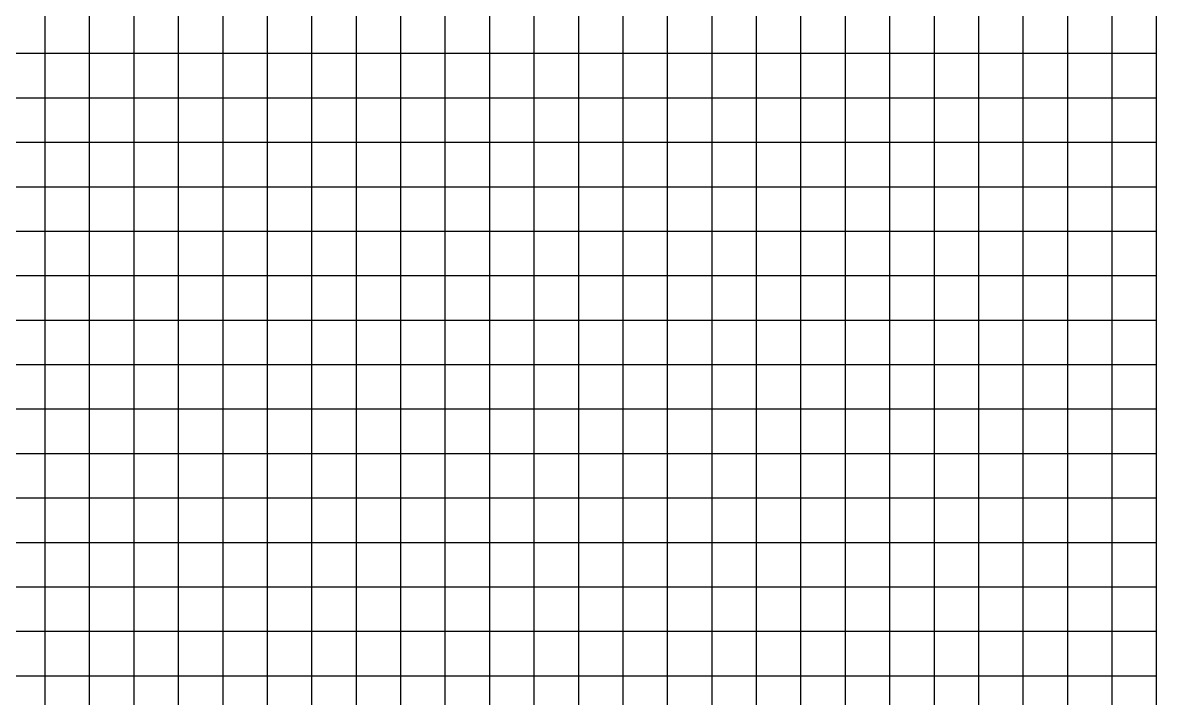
# Model space of a CAD drawing. Header units: millimetres. Extents: x 935 to 1185, y 918 to 1218.
# Drawn here: x 1057.6 to 1185.1, y 1065.4 to 1141.4 of the extents above; entities that cross this region are included whole.
import ezdxf

# ---------------------------------------------------------------- set-up
doc = ezdxf.new("R2010")
doc.units = ezdxf.units.MM
doc.layers.add('grid_5mm_NE', color=10, linetype='Continuous')

msp = doc.modelspace()

# ---------------------------------------------------------------- linework, layer by layer
at = {"layer": 'grid_5mm_NE', "color": 7}
for points in [[(1060.11, 1142.91), (1060.11, 1140.41), (1060.11, 1137.91), (1060.11, 1135.41), (1060.11, 1132.91), (1060.11, 1130.41), (1060.11, 1127.91), (1060.11, 1125.41), (1060.11, 1122.91), (1060.11, 1120.41), (1060.11, 1117.91), (1060.11, 1115.41), (1060.11, 1112.91), (1060.11, 1110.41), (1060.11, 1107.91), (1060.11, 1105.41), (1060.11, 1102.91), (1060.11, 1100.41), (1060.11, 1097.91), (1060.11, 1095.41), (1060.11, 1092.91), (1060.11, 1090.41), (1060.11, 1087.91), (1060.11, 1085.41), (1060.11, 1082.91), (1060.11, 1080.41), (1060.11, 1077.91), (1060.11, 1075.41), (1060.11, 1072.91), (1060.11, 1070.41), (1060.11, 1067.91), (1060.11, 1065.41), (1060.11, 1062.91)], [(1065.11, 1142.91), (1065.11, 1140.41), (1065.11, 1137.91), (1065.11, 1135.41), (1065.11, 1132.91), (1065.11, 1130.41), (1065.11, 1127.91), (1065.11, 1125.41), (1065.11, 1122.91), (1065.11, 1120.41), (1065.11, 1117.91), (1065.11, 1115.41), (1065.11, 1112.91), (1065.11, 1110.41), (1065.11, 1107.91), (1065.11, 1105.41), (1065.11, 1102.91), (1065.11, 1100.41), (1065.11, 1097.91), (1065.11, 1095.41), (1065.11, 1092.91), (1065.11, 1090.41), (1065.11, 1087.91), (1065.11, 1085.41), (1065.11, 1082.91), (1065.11, 1080.41), (1065.11, 1077.91), (1065.11, 1075.41), (1065.11, 1072.91), (1065.11, 1070.41), (1065.11, 1067.91), (1065.11, 1065.41), (1065.11, 1062.91)], [(1070.11, 1142.91), (1070.11, 1140.41), (1070.11, 1137.91), (1070.11, 1135.41), (1070.11, 1132.91), (1070.11, 1130.41), (1070.11, 1127.91), (1070.11, 1125.41), (1070.11, 1122.91), (1070.11, 1120.41), (1070.11, 1117.91), (1070.11, 1115.41), (1070.11, 1112.91), (1070.11, 1110.41), (1070.11, 1107.91), (1070.11, 1105.41), (1070.11, 1102.91), (1070.11, 1100.41), (1070.11, 1097.91), (1070.11, 1095.41), (1070.11, 1092.91), (1070.11, 1090.41), (1070.11, 1087.91), (1070.11, 1085.41), (1070.11, 1082.91), (1070.11, 1080.41), (1070.11, 1077.91), (1070.11, 1075.41), (1070.11, 1072.91), (1070.11, 1070.41), (1070.11, 1067.91), (1070.11, 1065.41), (1070.11, 1062.91)], [(1075.11, 1142.91), (1075.11, 1140.41), (1075.11, 1137.91), (1075.11, 1135.41), (1075.11, 1132.91), (1075.11, 1130.41), (1075.11, 1127.91), (1075.11, 1125.41), (1075.11, 1122.91), (1075.11, 1120.41), (1075.11, 1117.91), (1075.11, 1115.41), (1075.11, 1112.91), (1075.11, 1110.41), (1075.11, 1107.91), (1075.11, 1105.41), (1075.11, 1102.91), (1075.11, 1100.41), (1075.11, 1097.91), (1075.11, 1095.41), (1075.11, 1092.91), (1075.11, 1090.41), (1075.11, 1087.91), (1075.11, 1085.41), (1075.11, 1082.91), (1075.11, 1080.41), (1075.11, 1077.91), (1075.11, 1075.41), (1075.11, 1072.91), (1075.11, 1070.41), (1075.11, 1067.91), (1075.11, 1065.41), (1075.11, 1062.91)], [(1080.11, 1142.91), (1080.11, 1140.41), (1080.11, 1137.91), (1080.11, 1135.41), (1080.11, 1132.91), (1080.11, 1130.41), (1080.11, 1127.91), (1080.11, 1125.41), (1080.11, 1122.91), (1080.11, 1120.41), (1080.11, 1117.91), (1080.11, 1115.41), (1080.11, 1112.91), (1080.11, 1110.41), (1080.11, 1107.91), (1080.11, 1105.41), (1080.11, 1102.91), (1080.11, 1100.41), (1080.11, 1097.91), (1080.11, 1095.41), (1080.11, 1092.91), (1080.11, 1090.41), (1080.11, 1087.91), (1080.11, 1085.41), (1080.11, 1082.91), (1080.11, 1080.41), (1080.11, 1077.91), (1080.11, 1075.41), (1080.11, 1072.91), (1080.11, 1070.41), (1080.11, 1067.91), (1080.11, 1065.41), (1080.11, 1062.91)], [(1085.11, 1142.91), (1085.11, 1140.41), (1085.11, 1137.91), (1085.11, 1135.41), (1085.11, 1132.91), (1085.11, 1130.41), (1085.11, 1127.91), (1085.11, 1125.41), (1085.11, 1122.91), (1085.11, 1120.41), (1085.11, 1117.91), (1085.11, 1115.41), (1085.11, 1112.91), (1085.11, 1110.41), (1085.11, 1107.91), (1085.11, 1105.41), (1085.11, 1102.91), (1085.11, 1100.41), (1085.11, 1097.91), (1085.11, 1095.41), (1085.11, 1092.91), (1085.11, 1090.41), (1085.11, 1087.91), (1085.11, 1085.41), (1085.11, 1082.91), (1085.11, 1080.41), (1085.11, 1077.91), (1085.11, 1075.41), (1085.11, 1072.91), (1085.11, 1070.41), (1085.11, 1067.91), (1085.11, 1065.41), (1085.11, 1062.91)], [(1090.11, 1142.91), (1090.11, 1140.41), (1090.11, 1137.91), (1090.11, 1135.41), (1090.11, 1132.91), (1090.11, 1130.41), (1090.11, 1127.91), (1090.11, 1125.41), (1090.11, 1122.91), (1090.11, 1120.41), (1090.11, 1117.91), (1090.11, 1115.41), (1090.11, 1112.91), (1090.11, 1110.41), (1090.11, 1107.91), (1090.11, 1105.41), (1090.11, 1102.91), (1090.11, 1100.41), (1090.11, 1097.91), (1090.11, 1095.41), (1090.11, 1092.91), (1090.11, 1090.41), (1090.11, 1087.91), (1090.11, 1085.41), (1090.11, 1082.91), (1090.11, 1080.41), (1090.11, 1077.91), (1090.11, 1075.41), (1090.11, 1072.91), (1090.11, 1070.41), (1090.11, 1067.91), (1090.11, 1065.41), (1090.11, 1062.91)], [(1095.11, 1142.91), (1095.11, 1140.41), (1095.11, 1137.91), (1095.11, 1135.41), (1095.11, 1132.91), (1095.11, 1130.41), (1095.11, 1127.91), (1095.11, 1125.41), (1095.11, 1122.91), (1095.11, 1120.41), (1095.11, 1117.91), (1095.11, 1115.41), (1095.11, 1112.91), (1095.11, 1110.41), (1095.11, 1107.91), (1095.11, 1105.41), (1095.11, 1102.91), (1095.11, 1100.41), (1095.11, 1097.91), (1095.11, 1095.41), (1095.11, 1092.91), (1095.11, 1090.41), (1095.11, 1087.91), (1095.11, 1085.41), (1095.11, 1082.91), (1095.11, 1080.41), (1095.11, 1077.91), (1095.11, 1075.41), (1095.11, 1072.91), (1095.11, 1070.41), (1095.11, 1067.91), (1095.11, 1065.41), (1095.11, 1062.91)], [(1100.11, 1142.91), (1100.11, 1140.41), (1100.11, 1137.91), (1100.11, 1135.41), (1100.11, 1132.91), (1100.11, 1130.41), (1100.11, 1127.91), (1100.11, 1125.41), (1100.11, 1122.91), (1100.11, 1120.41), (1100.11, 1117.91), (1100.11, 1115.41), (1100.11, 1112.91), (1100.11, 1110.41), (1100.11, 1107.91), (1100.11, 1105.41), (1100.11, 1102.91), (1100.11, 1100.41), (1100.11, 1097.91), (1100.11, 1095.41), (1100.11, 1092.91), (1100.11, 1090.41), (1100.11, 1087.91), (1100.11, 1085.41), (1100.11, 1082.91), (1100.11, 1080.41), (1100.11, 1077.91), (1100.11, 1075.41), (1100.11, 1072.91), (1100.11, 1070.41), (1100.11, 1067.91), (1100.11, 1065.41), (1100.11, 1062.91)], [(1105.11, 1142.91), (1105.11, 1140.41), (1105.11, 1137.91), (1105.11, 1135.41), (1105.11, 1132.91), (1105.11, 1130.41), (1105.11, 1127.91), (1105.11, 1125.41), (1105.11, 1122.91), (1105.11, 1120.41), (1105.11, 1117.91), (1105.11, 1115.41), (1105.11, 1112.91), (1105.11, 1110.41), (1105.11, 1107.91), (1105.11, 1105.41), (1105.11, 1102.91), (1105.11, 1100.41), (1105.11, 1097.91), (1105.11, 1095.41), (1105.11, 1092.91), (1105.11, 1090.41), (1105.11, 1087.91), (1105.11, 1085.41), (1105.11, 1082.91), (1105.11, 1080.41), (1105.11, 1077.91), (1105.11, 1075.41), (1105.11, 1072.91), (1105.11, 1070.41), (1105.11, 1067.91), (1105.11, 1065.41), (1105.11, 1062.91)], [(1110.11, 1142.91), (1110.11, 1140.41), (1110.11, 1137.91), (1110.11, 1135.41), (1110.11, 1132.91), (1110.11, 1130.41), (1110.11, 1127.91), (1110.11, 1125.41), (1110.11, 1122.91), (1110.11, 1120.41), (1110.11, 1117.91), (1110.11, 1115.41), (1110.11, 1112.91), (1110.11, 1110.41), (1110.11, 1107.91), (1110.11, 1105.41), (1110.11, 1102.91), (1110.11, 1100.41), (1110.11, 1097.91), (1110.11, 1095.41), (1110.11, 1092.91), (1110.11, 1090.41), (1110.11, 1087.91), (1110.11, 1085.41), (1110.11, 1082.91), (1110.11, 1080.41), (1110.11, 1077.91), (1110.11, 1075.41), (1110.11, 1072.91), (1110.11, 1070.41), (1110.11, 1067.91), (1110.11, 1065.41), (1110.11, 1062.91)], [(1115.11, 1142.91), (1115.11, 1140.41), (1115.11, 1137.91), (1115.11, 1135.41), (1115.11, 1132.91), (1115.11, 1130.41), (1115.11, 1127.91), (1115.11, 1125.41), (1115.11, 1122.91), (1115.11, 1120.41), (1115.11, 1117.91), (1115.11, 1115.41), (1115.11, 1112.91), (1115.11, 1110.41), (1115.11, 1107.91), (1115.11, 1105.41), (1115.11, 1102.91), (1115.11, 1100.41), (1115.11, 1097.91), (1115.11, 1095.41), (1115.11, 1092.91), (1115.11, 1090.41), (1115.11, 1087.91), (1115.11, 1085.41), (1115.11, 1082.91), (1115.11, 1080.41), (1115.11, 1077.91), (1115.11, 1075.41), (1115.11, 1072.91), (1115.11, 1070.41), (1115.11, 1067.91), (1115.11, 1065.41), (1115.11, 1062.91)], [(1120.11, 1142.91), (1120.11, 1140.41), (1120.11, 1137.91), (1120.11, 1135.41), (1120.11, 1132.91), (1120.11, 1130.41), (1120.11, 1127.91), (1120.11, 1125.41), (1120.11, 1122.91), (1120.11, 1120.41), (1120.11, 1117.91), (1120.11, 1115.41), (1120.11, 1112.91), (1120.11, 1110.41), (1120.11, 1107.91), (1120.11, 1105.41), (1120.11, 1102.91), (1120.11, 1100.41), (1120.11, 1097.91), (1120.11, 1095.41), (1120.11, 1092.91), (1120.11, 1090.41), (1120.11, 1087.91), (1120.11, 1085.41), (1120.11, 1082.91), (1120.11, 1080.41), (1120.11, 1077.91), (1120.11, 1075.41), (1120.11, 1072.91), (1120.11, 1070.41), (1120.11, 1067.91), (1120.11, 1065.41), (1120.11, 1062.91)], [(1125.11, 1142.91), (1125.11, 1140.41), (1125.11, 1137.91), (1125.11, 1135.41), (1125.11, 1132.91), (1125.11, 1130.41), (1125.11, 1127.91), (1125.11, 1125.41), (1125.11, 1122.91), (1125.11, 1120.41), (1125.11, 1117.91), (1125.11, 1115.41), (1125.11, 1112.91), (1125.11, 1110.41), (1125.11, 1107.91), (1125.11, 1105.41), (1125.11, 1102.91), (1125.11, 1100.41), (1125.11, 1097.91), (1125.11, 1095.41), (1125.11, 1092.91), (1125.11, 1090.41), (1125.11, 1087.91), (1125.11, 1085.41), (1125.11, 1082.91), (1125.11, 1080.41), (1125.11, 1077.91), (1125.11, 1075.41), (1125.11, 1072.91), (1125.11, 1070.41), (1125.11, 1067.91), (1125.11, 1065.41), (1125.11, 1062.91)], [(1130.11, 1142.91), (1130.11, 1140.41), (1130.11, 1137.91), (1130.11, 1135.41), (1130.11, 1132.91), (1130.11, 1130.41), (1130.11, 1127.91), (1130.11, 1125.41), (1130.11, 1122.91), (1130.11, 1120.41), (1130.11, 1117.91), (1130.11, 1115.41), (1130.11, 1112.91), (1130.11, 1110.41), (1130.11, 1107.91), (1130.11, 1105.41), (1130.11, 1102.91), (1130.11, 1100.41), (1130.11, 1097.91), (1130.11, 1095.41), (1130.11, 1092.91), (1130.11, 1090.41), (1130.11, 1087.91), (1130.11, 1085.41), (1130.11, 1082.91), (1130.11, 1080.41), (1130.11, 1077.91), (1130.11, 1075.41), (1130.11, 1072.91), (1130.11, 1070.41), (1130.11, 1067.91), (1130.11, 1065.41), (1130.11, 1062.91)], [(1135.11, 1142.91), (1135.11, 1140.41), (1135.11, 1137.91), (1135.11, 1135.41), (1135.11, 1132.91), (1135.11, 1130.41), (1135.11, 1127.91), (1135.11, 1125.41), (1135.11, 1122.91), (1135.11, 1120.41), (1135.11, 1117.91), (1135.11, 1115.41), (1135.11, 1112.91), (1135.11, 1110.41), (1135.11, 1107.91), (1135.11, 1105.41), (1135.11, 1102.91), (1135.11, 1100.41), (1135.11, 1097.91), (1135.11, 1095.41), (1135.11, 1092.91), (1135.11, 1090.41), (1135.11, 1087.91), (1135.11, 1085.41), (1135.11, 1082.91), (1135.11, 1080.41), (1135.11, 1077.91), (1135.11, 1075.41), (1135.11, 1072.91), (1135.11, 1070.41), (1135.11, 1067.91), (1135.11, 1065.41), (1135.11, 1062.91)], [(1140.11, 1142.91), (1140.11, 1140.41), (1140.11, 1137.91), (1140.11, 1135.41), (1140.11, 1132.91), (1140.11, 1130.41), (1140.11, 1127.91), (1140.11, 1125.41), (1140.11, 1122.91), (1140.11, 1120.41), (1140.11, 1117.91), (1140.11, 1115.41), (1140.11, 1112.91), (1140.11, 1110.41), (1140.11, 1107.91), (1140.11, 1105.41), (1140.11, 1102.91), (1140.11, 1100.41), (1140.11, 1097.91), (1140.11, 1095.41), (1140.11, 1092.91), (1140.11, 1090.41), (1140.11, 1087.91), (1140.11, 1085.41), (1140.11, 1082.91), (1140.11, 1080.41), (1140.11, 1077.91), (1140.11, 1075.41), (1140.11, 1072.91), (1140.11, 1070.41), (1140.11, 1067.91), (1140.11, 1065.41), (1140.11, 1062.91)], [(1145.11, 1142.91), (1145.11, 1140.41), (1145.11, 1137.91), (1145.11, 1135.41), (1145.11, 1132.91), (1145.11, 1130.41), (1145.11, 1127.91), (1145.11, 1125.41), (1145.11, 1122.91), (1145.11, 1120.41), (1145.11, 1117.91), (1145.11, 1115.41), (1145.11, 1112.91), (1145.11, 1110.41), (1145.11, 1107.91), (1145.11, 1105.41), (1145.11, 1102.91), (1145.11, 1100.41), (1145.11, 1097.91), (1145.11, 1095.41), (1145.11, 1092.91), (1145.11, 1090.41), (1145.11, 1087.91), (1145.11, 1085.41), (1145.11, 1082.91), (1145.11, 1080.41), (1145.11, 1077.91), (1145.11, 1075.41), (1145.11, 1072.91), (1145.11, 1070.41), (1145.11, 1067.91), (1145.11, 1065.41), (1145.11, 1062.91)], [(1150.11, 1142.91), (1150.11, 1140.41), (1150.11, 1137.91), (1150.11, 1135.41), (1150.11, 1132.91), (1150.11, 1130.41), (1150.11, 1127.91), (1150.11, 1125.41), (1150.11, 1122.91), (1150.11, 1120.41), (1150.11, 1117.91), (1150.11, 1115.41), (1150.11, 1112.91), (1150.11, 1110.41), (1150.11, 1107.91), (1150.11, 1105.41), (1150.11, 1102.91), (1150.11, 1100.41), (1150.11, 1097.91), (1150.11, 1095.41), (1150.11, 1092.91), (1150.11, 1090.41), (1150.11, 1087.91), (1150.11, 1085.41), (1150.11, 1082.91), (1150.11, 1080.41), (1150.11, 1077.91), (1150.11, 1075.41), (1150.11, 1072.91), (1150.11, 1070.41), (1150.11, 1067.91), (1150.11, 1065.41), (1150.11, 1062.91)], [(1155.11, 1142.91), (1155.11, 1140.41), (1155.11, 1137.91), (1155.11, 1135.41), (1155.11, 1132.91), (1155.11, 1130.41), (1155.11, 1127.91), (1155.11, 1125.41), (1155.11, 1122.91), (1155.11, 1120.41), (1155.11, 1117.91), (1155.11, 1115.41), (1155.11, 1112.91), (1155.11, 1110.41), (1155.11, 1107.91), (1155.11, 1105.41), (1155.11, 1102.91), (1155.11, 1100.41), (1155.11, 1097.91), (1155.11, 1095.41), (1155.11, 1092.91), (1155.11, 1090.41), (1155.11, 1087.91), (1155.11, 1085.41), (1155.11, 1082.91), (1155.11, 1080.41), (1155.11, 1077.91), (1155.11, 1075.41), (1155.11, 1072.91), (1155.11, 1070.41), (1155.11, 1067.91), (1155.11, 1065.41), (1155.11, 1062.91)], [(1160.11, 1142.91), (1160.11, 1140.41), (1160.11, 1137.91), (1160.11, 1135.41), (1160.11, 1132.91), (1160.11, 1130.41), (1160.11, 1127.91), (1160.11, 1125.41), (1160.11, 1122.91), (1160.11, 1120.41), (1160.11, 1117.91), (1160.11, 1115.41), (1160.11, 1112.91), (1160.11, 1110.41), (1160.11, 1107.91), (1160.11, 1105.41), (1160.11, 1102.91), (1160.11, 1100.41), (1160.11, 1097.91), (1160.11, 1095.41), (1160.11, 1092.91), (1160.11, 1090.41), (1160.11, 1087.91), (1160.11, 1085.41), (1160.11, 1082.91), (1160.11, 1080.41), (1160.11, 1077.91), (1160.11, 1075.41), (1160.11, 1072.91), (1160.11, 1070.41), (1160.11, 1067.91), (1160.11, 1065.41), (1160.11, 1062.91)], [(1165.11, 1142.91), (1165.11, 1140.41), (1165.11, 1137.91), (1165.11, 1135.41), (1165.11, 1132.91), (1165.11, 1130.41), (1165.11, 1127.91), (1165.11, 1125.41), (1165.11, 1122.91), (1165.11, 1120.41), (1165.11, 1117.91), (1165.11, 1115.41), (1165.11, 1112.91), (1165.11, 1110.41), (1165.11, 1107.91), (1165.11, 1105.41), (1165.11, 1102.91), (1165.11, 1100.41), (1165.11, 1097.91), (1165.11, 1095.41), (1165.11, 1092.91), (1165.11, 1090.41), (1165.11, 1087.91), (1165.11, 1085.41), (1165.11, 1082.91), (1165.11, 1080.41), (1165.11, 1077.91), (1165.11, 1075.41), (1165.11, 1072.91), (1165.11, 1070.41), (1165.11, 1067.91), (1165.11, 1065.41), (1165.11, 1062.91)], [(1170.11, 1142.91), (1170.11, 1140.41), (1170.11, 1137.91), (1170.11, 1135.41), (1170.11, 1132.91), (1170.11, 1130.41), (1170.11, 1127.91), (1170.11, 1125.41), (1170.11, 1122.91), (1170.11, 1120.41), (1170.11, 1117.91), (1170.11, 1115.41), (1170.11, 1112.91), (1170.11, 1110.41), (1170.11, 1107.91), (1170.11, 1105.41), (1170.11, 1102.91), (1170.11, 1100.41), (1170.11, 1097.91), (1170.11, 1095.41), (1170.11, 1092.91), (1170.11, 1090.41), (1170.11, 1087.91), (1170.11, 1085.41), (1170.11, 1082.91), (1170.11, 1080.41), (1170.11, 1077.91), (1170.11, 1075.41), (1170.11, 1072.91), (1170.11, 1070.41), (1170.11, 1067.91), (1170.11, 1065.41), (1170.11, 1062.91)], [(1175.11, 1142.91), (1175.11, 1140.41), (1175.11, 1137.91), (1175.11, 1135.41), (1175.11, 1132.91), (1175.11, 1130.41), (1175.11, 1127.91), (1175.11, 1125.41), (1175.11, 1122.91), (1175.11, 1120.41), (1175.11, 1117.91), (1175.11, 1115.41), (1175.11, 1112.91), (1175.11, 1110.41), (1175.11, 1107.91), (1175.11, 1105.41), (1175.11, 1102.91), (1175.11, 1100.41), (1175.11, 1097.91), (1175.11, 1095.41), (1175.11, 1092.91), (1175.11, 1090.41), (1175.11, 1087.91), (1175.11, 1085.41), (1175.11, 1082.91), (1175.11, 1080.41), (1175.11, 1077.91), (1175.11, 1075.41), (1175.11, 1072.91), (1175.11, 1070.41), (1175.11, 1067.91), (1175.11, 1065.41), (1175.11, 1062.91)], [(1180.11, 1142.91), (1180.11, 1140.41), (1180.11, 1137.91), (1180.11, 1135.41), (1180.11, 1132.91), (1180.11, 1130.41), (1180.11, 1127.91), (1180.11, 1125.41), (1180.11, 1122.91), (1180.11, 1120.41), (1180.11, 1117.91), (1180.11, 1115.41), (1180.11, 1112.91), (1180.11, 1110.41), (1180.11, 1107.91), (1180.11, 1105.41), (1180.11, 1102.91), (1180.11, 1100.41), (1180.11, 1097.91), (1180.11, 1095.41), (1180.11, 1092.91), (1180.11, 1090.41), (1180.11, 1087.91), (1180.11, 1085.41), (1180.11, 1082.91), (1180.11, 1080.41), (1180.11, 1077.91), (1180.11, 1075.41), (1180.11, 1072.91), (1180.11, 1070.41), (1180.11, 1067.91), (1180.11, 1065.41), (1180.11, 1062.91)], [(1185.11, 1142.91), (1185.11, 1140.41), (1185.11, 1137.91), (1185.11, 1135.41), (1185.11, 1132.91), (1185.11, 1130.41), (1185.11, 1127.91), (1185.11, 1125.41), (1185.11, 1122.91), (1185.11, 1120.41), (1185.11, 1117.91), (1185.11, 1115.41), (1185.11, 1112.91), (1185.11, 1110.41), (1185.11, 1107.91), (1185.11, 1105.41), (1185.11, 1102.91), (1185.11, 1100.41), (1185.11, 1097.91), (1185.11, 1095.41), (1185.11, 1092.91), (1185.11, 1090.41), (1185.11, 1087.91), (1185.11, 1085.41), (1185.11, 1082.91), (1185.11, 1080.41), (1185.11, 1077.91), (1185.11, 1075.41), (1185.11, 1072.91), (1185.11, 1070.41), (1185.11, 1067.91), (1185.11, 1065.41), (1185.11, 1062.91)], [(1185.11, 1137.91), (1182.61, 1137.91), (1180.11, 1137.91), (1177.61, 1137.91), (1175.11, 1137.91), (1172.61, 1137.91), (1170.11, 1137.91), (1167.61, 1137.91), (1165.11, 1137.91), (1162.61, 1137.91), (1160.11, 1137.91), (1157.61, 1137.91), (1155.11, 1137.91), (1152.61, 1137.91), (1150.11, 1137.91), (1147.61, 1137.91), (1145.11, 1137.91), (1142.61, 1137.91), (1140.11, 1137.91), (1137.61, 1137.91), (1135.11, 1137.91), (1132.61, 1137.91), (1130.11, 1137.91), (1127.61, 1137.91), (1125.11, 1137.91), (1122.61, 1137.91), (1120.11, 1137.91), (1117.61, 1137.91), (1115.11, 1137.91), (1112.61, 1137.91), (1110.11, 1137.91), (1107.61, 1137.91), (1105.11, 1137.91), (1102.61, 1137.91), (1100.11, 1137.91), (1097.61, 1137.91), (1095.11, 1137.91), (1092.61, 1137.91), (1090.11, 1137.91), (1087.61, 1137.91), (1085.11, 1137.91), (1082.61, 1137.91), (1080.11, 1137.91), (1077.61, 1137.91), (1075.11, 1137.91), (1072.61, 1137.91), (1070.11, 1137.91), (1067.61, 1137.91), (1065.11, 1137.91), (1062.61, 1137.91), (1060.11, 1137.91), (1057.61, 1137.91), (1055.11, 1137.91)], [(1185.11, 1132.91), (1182.61, 1132.91), (1180.11, 1132.91), (1177.61, 1132.91), (1175.11, 1132.91), (1172.61, 1132.91), (1170.11, 1132.91), (1167.61, 1132.91), (1165.11, 1132.91), (1162.61, 1132.91), (1160.11, 1132.91), (1157.61, 1132.91), (1155.11, 1132.91), (1152.61, 1132.91), (1150.11, 1132.91), (1147.61, 1132.91), (1145.11, 1132.91), (1142.61, 1132.91), (1140.11, 1132.91), (1137.61, 1132.91), (1135.11, 1132.91), (1132.61, 1132.91), (1130.11, 1132.91), (1127.61, 1132.91), (1125.11, 1132.91), (1122.61, 1132.91), (1120.11, 1132.91), (1117.61, 1132.91), (1115.11, 1132.91), (1112.61, 1132.91), (1110.11, 1132.91), (1107.61, 1132.91), (1105.11, 1132.91), (1102.61, 1132.91), (1100.11, 1132.91), (1097.61, 1132.91), (1095.11, 1132.91), (1092.61, 1132.91), (1090.11, 1132.91), (1087.61, 1132.91), (1085.11, 1132.91), (1082.61, 1132.91), (1080.11, 1132.91), (1077.61, 1132.91), (1075.11, 1132.91), (1072.61, 1132.91), (1070.11, 1132.91), (1067.61, 1132.91), (1065.11, 1132.91), (1062.61, 1132.91), (1060.11, 1132.91), (1057.61, 1132.91), (1055.11, 1132.91)], [(1185.11, 1127.91), (1182.61, 1127.91), (1180.11, 1127.91), (1177.61, 1127.91), (1175.11, 1127.91), (1172.61, 1127.91), (1170.11, 1127.91), (1167.61, 1127.91), (1165.11, 1127.91), (1162.61, 1127.91), (1160.11, 1127.91), (1157.61, 1127.91), (1155.11, 1127.91), (1152.61, 1127.91), (1150.11, 1127.91), (1147.61, 1127.91), (1145.11, 1127.91), (1142.61, 1127.91), (1140.11, 1127.91), (1137.61, 1127.91), (1135.11, 1127.91), (1132.61, 1127.91), (1130.11, 1127.91), (1127.61, 1127.91), (1125.11, 1127.91), (1122.61, 1127.91), (1120.11, 1127.91), (1117.61, 1127.91), (1115.11, 1127.91), (1112.61, 1127.91), (1110.11, 1127.91), (1107.61, 1127.91), (1105.11, 1127.91), (1102.61, 1127.91), (1100.11, 1127.91), (1097.61, 1127.91), (1095.11, 1127.91), (1092.61, 1127.91), (1090.11, 1127.91), (1087.61, 1127.91), (1085.11, 1127.91), (1082.61, 1127.91), (1080.11, 1127.91), (1077.61, 1127.91), (1075.11, 1127.91), (1072.61, 1127.91), (1070.11, 1127.91), (1067.61, 1127.91), (1065.11, 1127.91), (1062.61, 1127.91), (1060.11, 1127.91), (1057.61, 1127.91), (1055.11, 1127.91)], [(1185.11, 1122.91), (1182.61, 1122.91), (1180.11, 1122.91), (1177.61, 1122.91), (1175.11, 1122.91), (1172.61, 1122.91), (1170.11, 1122.91), (1167.61, 1122.91), (1165.11, 1122.91), (1162.61, 1122.91), (1160.11, 1122.91), (1157.61, 1122.91), (1155.11, 1122.91), (1152.61, 1122.91), (1150.11, 1122.91), (1147.61, 1122.91), (1145.11, 1122.91), (1142.61, 1122.91), (1140.11, 1122.91), (1137.61, 1122.91), (1135.11, 1122.91), (1132.61, 1122.91), (1130.11, 1122.91), (1127.61, 1122.91), (1125.11, 1122.91), (1122.61, 1122.91), (1120.11, 1122.91), (1117.61, 1122.91), (1115.11, 1122.91), (1112.61, 1122.91), (1110.11, 1122.91), (1107.61, 1122.91), (1105.11, 1122.91), (1102.61, 1122.91), (1100.11, 1122.91), (1097.61, 1122.91), (1095.11, 1122.91), (1092.61, 1122.91), (1090.11, 1122.91), (1087.61, 1122.91), (1085.11, 1122.91), (1082.61, 1122.91), (1080.11, 1122.91), (1077.61, 1122.91), (1075.11, 1122.91), (1072.61, 1122.91), (1070.11, 1122.91), (1067.61, 1122.91), (1065.11, 1122.91), (1062.61, 1122.91), (1060.11, 1122.91), (1057.61, 1122.91), (1055.11, 1122.91)], [(1185.11, 1117.91), (1182.61, 1117.91), (1180.11, 1117.91), (1177.61, 1117.91), (1175.11, 1117.91), (1172.61, 1117.91), (1170.11, 1117.91), (1167.61, 1117.91), (1165.11, 1117.91), (1162.61, 1117.91), (1160.11, 1117.91), (1157.61, 1117.91), (1155.11, 1117.91), (1152.61, 1117.91), (1150.11, 1117.91), (1147.61, 1117.91), (1145.11, 1117.91), (1142.61, 1117.91), (1140.11, 1117.91), (1137.61, 1117.91), (1135.11, 1117.91), (1132.61, 1117.91), (1130.11, 1117.91), (1127.61, 1117.91), (1125.11, 1117.91), (1122.61, 1117.91), (1120.11, 1117.91), (1117.61, 1117.91), (1115.11, 1117.91), (1112.61, 1117.91), (1110.11, 1117.91), (1107.61, 1117.91), (1105.11, 1117.91), (1102.61, 1117.91), (1100.11, 1117.91), (1097.61, 1117.91), (1095.11, 1117.91), (1092.61, 1117.91), (1090.11, 1117.91), (1087.61, 1117.91), (1085.11, 1117.91), (1082.61, 1117.91), (1080.11, 1117.91), (1077.61, 1117.91), (1075.11, 1117.91), (1072.61, 1117.91), (1070.11, 1117.91), (1067.61, 1117.91), (1065.11, 1117.91), (1062.61, 1117.91), (1060.11, 1117.91), (1057.61, 1117.91), (1055.11, 1117.91)], [(1185.11, 1112.91), (1182.61, 1112.91), (1180.11, 1112.91), (1177.61, 1112.91), (1175.11, 1112.91), (1172.61, 1112.91), (1170.11, 1112.91), (1167.61, 1112.91), (1165.11, 1112.91), (1162.61, 1112.91), (1160.11, 1112.91), (1157.61, 1112.91), (1155.11, 1112.91), (1152.61, 1112.91), (1150.11, 1112.91), (1147.61, 1112.91), (1145.11, 1112.91), (1142.61, 1112.91), (1140.11, 1112.91), (1137.61, 1112.91), (1135.11, 1112.91), (1132.61, 1112.91), (1130.11, 1112.91), (1127.61, 1112.91), (1125.11, 1112.91), (1122.61, 1112.91), (1120.11, 1112.91), (1117.61, 1112.91), (1115.11, 1112.91), (1112.61, 1112.91), (1110.11, 1112.91), (1107.61, 1112.91), (1105.11, 1112.91), (1102.61, 1112.91), (1100.11, 1112.91), (1097.61, 1112.91), (1095.11, 1112.91), (1092.61, 1112.91), (1090.11, 1112.91), (1087.61, 1112.91), (1085.11, 1112.91), (1082.61, 1112.91), (1080.11, 1112.91), (1077.61, 1112.91), (1075.11, 1112.91), (1072.61, 1112.91), (1070.11, 1112.91), (1067.61, 1112.91), (1065.11, 1112.91), (1062.61, 1112.91), (1060.11, 1112.91), (1057.61, 1112.91), (1055.11, 1112.91)], [(1185.11, 1107.91), (1182.61, 1107.91), (1180.11, 1107.91), (1177.61, 1107.91), (1175.11, 1107.91), (1172.61, 1107.91), (1170.11, 1107.91), (1167.61, 1107.91), (1165.11, 1107.91), (1162.61, 1107.91), (1160.11, 1107.91), (1157.61, 1107.91), (1155.11, 1107.91), (1152.61, 1107.91), (1150.11, 1107.91), (1147.61, 1107.91), (1145.11, 1107.91), (1142.61, 1107.91), (1140.11, 1107.91), (1137.61, 1107.91), (1135.11, 1107.91), (1132.61, 1107.91), (1130.11, 1107.91), (1127.61, 1107.91), (1125.11, 1107.91), (1122.61, 1107.91), (1120.11, 1107.91), (1117.61, 1107.91), (1115.11, 1107.91), (1112.61, 1107.91), (1110.11, 1107.91), (1107.61, 1107.91), (1105.11, 1107.91), (1102.61, 1107.91), (1100.11, 1107.91), (1097.61, 1107.91), (1095.11, 1107.91), (1092.61, 1107.91), (1090.11, 1107.91), (1087.61, 1107.91), (1085.11, 1107.91), (1082.61, 1107.91), (1080.11, 1107.91), (1077.61, 1107.91), (1075.11, 1107.91), (1072.61, 1107.91), (1070.11, 1107.91), (1067.61, 1107.91), (1065.11, 1107.91), (1062.61, 1107.91), (1060.11, 1107.91), (1057.61, 1107.91), (1055.11, 1107.91)], [(1185.11, 1102.91), (1182.61, 1102.91), (1180.11, 1102.91), (1177.61, 1102.91), (1175.11, 1102.91), (1172.61, 1102.91), (1170.11, 1102.91), (1167.61, 1102.91), (1165.11, 1102.91), (1162.61, 1102.91), (1160.11, 1102.91), (1157.61, 1102.91), (1155.11, 1102.91), (1152.61, 1102.91), (1150.11, 1102.91), (1147.61, 1102.91), (1145.11, 1102.91), (1142.61, 1102.91), (1140.11, 1102.91), (1137.61, 1102.91), (1135.11, 1102.91), (1132.61, 1102.91), (1130.11, 1102.91), (1127.61, 1102.91), (1125.11, 1102.91), (1122.61, 1102.91), (1120.11, 1102.91), (1117.61, 1102.91), (1115.11, 1102.91), (1112.61, 1102.91), (1110.11, 1102.91), (1107.61, 1102.91), (1105.11, 1102.91), (1102.61, 1102.91), (1100.11, 1102.91), (1097.61, 1102.91), (1095.11, 1102.91), (1092.61, 1102.91), (1090.11, 1102.91), (1087.61, 1102.91), (1085.11, 1102.91), (1082.61, 1102.91), (1080.11, 1102.91), (1077.61, 1102.91), (1075.11, 1102.91), (1072.61, 1102.91), (1070.11, 1102.91), (1067.61, 1102.91), (1065.11, 1102.91), (1062.61, 1102.91), (1060.11, 1102.91), (1057.61, 1102.91), (1055.11, 1102.91)], [(1185.11, 1097.91), (1182.61, 1097.91), (1180.11, 1097.91), (1177.61, 1097.91), (1175.11, 1097.91), (1172.61, 1097.91), (1170.11, 1097.91), (1167.61, 1097.91), (1165.11, 1097.91), (1162.61, 1097.91), (1160.11, 1097.91), (1157.61, 1097.91), (1155.11, 1097.91), (1152.61, 1097.91), (1150.11, 1097.91), (1147.61, 1097.91), (1145.11, 1097.91), (1142.61, 1097.91), (1140.11, 1097.91), (1137.61, 1097.91), (1135.11, 1097.91), (1132.61, 1097.91), (1130.11, 1097.91), (1127.61, 1097.91), (1125.11, 1097.91), (1122.61, 1097.91), (1120.11, 1097.91), (1117.61, 1097.91), (1115.11, 1097.91), (1112.61, 1097.91), (1110.11, 1097.91), (1107.61, 1097.91), (1105.11, 1097.91), (1102.61, 1097.91), (1100.11, 1097.91), (1097.61, 1097.91), (1095.11, 1097.91), (1092.61, 1097.91), (1090.11, 1097.91), (1087.61, 1097.91), (1085.11, 1097.91), (1082.61, 1097.91), (1080.11, 1097.91), (1077.61, 1097.91), (1075.11, 1097.91), (1072.61, 1097.91), (1070.11, 1097.91), (1067.61, 1097.91), (1065.11, 1097.91), (1062.61, 1097.91), (1060.11, 1097.91), (1057.61, 1097.91), (1055.11, 1097.91)], [(1185.11, 1092.91), (1182.61, 1092.91), (1180.11, 1092.91), (1177.61, 1092.91), (1175.11, 1092.91), (1172.61, 1092.91), (1170.11, 1092.91), (1167.61, 1092.91), (1165.11, 1092.91), (1162.61, 1092.91), (1160.11, 1092.91), (1157.61, 1092.91), (1155.11, 1092.91), (1152.61, 1092.91), (1150.11, 1092.91), (1147.61, 1092.91), (1145.11, 1092.91), (1142.61, 1092.91), (1140.11, 1092.91), (1137.61, 1092.91), (1135.11, 1092.91), (1132.61, 1092.91), (1130.11, 1092.91), (1127.61, 1092.91), (1125.11, 1092.91), (1122.61, 1092.91), (1120.11, 1092.91), (1117.61, 1092.91), (1115.11, 1092.91), (1112.61, 1092.91), (1110.11, 1092.91), (1107.61, 1092.91), (1105.11, 1092.91), (1102.61, 1092.91), (1100.11, 1092.91), (1097.61, 1092.91), (1095.11, 1092.91), (1092.61, 1092.91), (1090.11, 1092.91), (1087.61, 1092.91), (1085.11, 1092.91), (1082.61, 1092.91), (1080.11, 1092.91), (1077.61, 1092.91), (1075.11, 1092.91), (1072.61, 1092.91), (1070.11, 1092.91), (1067.61, 1092.91), (1065.11, 1092.91), (1062.61, 1092.91), (1060.11, 1092.91), (1057.61, 1092.91), (1055.11, 1092.91)], [(1185.11, 1087.91), (1182.61, 1087.91), (1180.11, 1087.91), (1177.61, 1087.91), (1175.11, 1087.91), (1172.61, 1087.91), (1170.11, 1087.91), (1167.61, 1087.91), (1165.11, 1087.91), (1162.61, 1087.91), (1160.11, 1087.91), (1157.61, 1087.91), (1155.11, 1087.91), (1152.61, 1087.91), (1150.11, 1087.91), (1147.61, 1087.91), (1145.11, 1087.91), (1142.61, 1087.91), (1140.11, 1087.91), (1137.61, 1087.91), (1135.11, 1087.91), (1132.61, 1087.91), (1130.11, 1087.91), (1127.61, 1087.91), (1125.11, 1087.91), (1122.61, 1087.91), (1120.11, 1087.91), (1117.61, 1087.91), (1115.11, 1087.91), (1112.61, 1087.91), (1110.11, 1087.91), (1107.61, 1087.91), (1105.11, 1087.91), (1102.61, 1087.91), (1100.11, 1087.91), (1097.61, 1087.91), (1095.11, 1087.91), (1092.61, 1087.91), (1090.11, 1087.91), (1087.61, 1087.91), (1085.11, 1087.91), (1082.61, 1087.91), (1080.11, 1087.91), (1077.61, 1087.91), (1075.11, 1087.91), (1072.61, 1087.91), (1070.11, 1087.91), (1067.61, 1087.91), (1065.11, 1087.91), (1062.61, 1087.91), (1060.11, 1087.91), (1057.61, 1087.91), (1055.11, 1087.91)], [(1185.11, 1082.91), (1182.61, 1082.91), (1180.11, 1082.91), (1177.61, 1082.91), (1175.11, 1082.91), (1172.61, 1082.91), (1170.11, 1082.91), (1167.61, 1082.91), (1165.11, 1082.91), (1162.61, 1082.91), (1160.11, 1082.91), (1157.61, 1082.91), (1155.11, 1082.91), (1152.61, 1082.91), (1150.11, 1082.91), (1147.61, 1082.91), (1145.11, 1082.91), (1142.61, 1082.91), (1140.11, 1082.91), (1137.61, 1082.91), (1135.11, 1082.91), (1132.61, 1082.91), (1130.11, 1082.91), (1127.61, 1082.91), (1125.11, 1082.91), (1122.61, 1082.91), (1120.11, 1082.91), (1117.61, 1082.91), (1115.11, 1082.91), (1112.61, 1082.91), (1110.11, 1082.91), (1107.61, 1082.91), (1105.11, 1082.91), (1102.61, 1082.91), (1100.11, 1082.91), (1097.61, 1082.91), (1095.11, 1082.91), (1092.61, 1082.91), (1090.11, 1082.91), (1087.61, 1082.91), (1085.11, 1082.91), (1082.61, 1082.91), (1080.11, 1082.91), (1077.61, 1082.91), (1075.11, 1082.91), (1072.61, 1082.91), (1070.11, 1082.91), (1067.61, 1082.91), (1065.11, 1082.91), (1062.61, 1082.91), (1060.11, 1082.91), (1057.61, 1082.91), (1055.11, 1082.91)], [(1185.11, 1077.91), (1182.61, 1077.91), (1180.11, 1077.91), (1177.61, 1077.91), (1175.11, 1077.91), (1172.61, 1077.91), (1170.11, 1077.91), (1167.61, 1077.91), (1165.11, 1077.91), (1162.61, 1077.91), (1160.11, 1077.91), (1157.61, 1077.91), (1155.11, 1077.91), (1152.61, 1077.91), (1150.11, 1077.91), (1147.61, 1077.91), (1145.11, 1077.91), (1142.61, 1077.91), (1140.11, 1077.91), (1137.61, 1077.91), (1135.11, 1077.91), (1132.61, 1077.91), (1130.11, 1077.91), (1127.61, 1077.91), (1125.11, 1077.91), (1122.61, 1077.91), (1120.11, 1077.91), (1117.61, 1077.91), (1115.11, 1077.91), (1112.61, 1077.91), (1110.11, 1077.91), (1107.61, 1077.91), (1105.11, 1077.91), (1102.61, 1077.91), (1100.11, 1077.91), (1097.61, 1077.91), (1095.11, 1077.91), (1092.61, 1077.91), (1090.11, 1077.91), (1087.61, 1077.91), (1085.11, 1077.91), (1082.61, 1077.91), (1080.11, 1077.91), (1077.61, 1077.91), (1075.11, 1077.91), (1072.61, 1077.91), (1070.11, 1077.91), (1067.61, 1077.91), (1065.11, 1077.91), (1062.61, 1077.91), (1060.11, 1077.91), (1057.61, 1077.91), (1055.11, 1077.91)], [(1185.11, 1072.91), (1182.61, 1072.91), (1180.11, 1072.91), (1177.61, 1072.91), (1175.11, 1072.91), (1172.61, 1072.91), (1170.11, 1072.91), (1167.61, 1072.91), (1165.11, 1072.91), (1162.61, 1072.91), (1160.11, 1072.91), (1157.61, 1072.91), (1155.11, 1072.91), (1152.61, 1072.91), (1150.11, 1072.91), (1147.61, 1072.91), (1145.11, 1072.91), (1142.61, 1072.91), (1140.11, 1072.91), (1137.61, 1072.91), (1135.11, 1072.91), (1132.61, 1072.91), (1130.11, 1072.91), (1127.61, 1072.91), (1125.11, 1072.91), (1122.61, 1072.91), (1120.11, 1072.91), (1117.61, 1072.91), (1115.11, 1072.91), (1112.61, 1072.91), (1110.11, 1072.91), (1107.61, 1072.91), (1105.11, 1072.91), (1102.61, 1072.91), (1100.11, 1072.91), (1097.61, 1072.91), (1095.11, 1072.91), (1092.61, 1072.91), (1090.11, 1072.91), (1087.61, 1072.91), (1085.11, 1072.91), (1082.61, 1072.91), (1080.11, 1072.91), (1077.61, 1072.91), (1075.11, 1072.91), (1072.61, 1072.91), (1070.11, 1072.91), (1067.61, 1072.91), (1065.11, 1072.91), (1062.61, 1072.91), (1060.11, 1072.91), (1057.61, 1072.91), (1055.11, 1072.91)], [(1185.11, 1067.91), (1182.61, 1067.91), (1180.11, 1067.91), (1177.61, 1067.91), (1175.11, 1067.91), (1172.61, 1067.91), (1170.11, 1067.91), (1167.61, 1067.91), (1165.11, 1067.91), (1162.61, 1067.91), (1160.11, 1067.91), (1157.61, 1067.91), (1155.11, 1067.91), (1152.61, 1067.91), (1150.11, 1067.91), (1147.61, 1067.91), (1145.11, 1067.91), (1142.61, 1067.91), (1140.11, 1067.91), (1137.61, 1067.91), (1135.11, 1067.91), (1132.61, 1067.91), (1130.11, 1067.91), (1127.61, 1067.91), (1125.11, 1067.91), (1122.61, 1067.91), (1120.11, 1067.91), (1117.61, 1067.91), (1115.11, 1067.91), (1112.61, 1067.91), (1110.11, 1067.91), (1107.61, 1067.91), (1105.11, 1067.91), (1102.61, 1067.91), (1100.11, 1067.91), (1097.61, 1067.91), (1095.11, 1067.91), (1092.61, 1067.91), (1090.11, 1067.91), (1087.61, 1067.91), (1085.11, 1067.91), (1082.61, 1067.91), (1080.11, 1067.91), (1077.61, 1067.91), (1075.11, 1067.91), (1072.61, 1067.91), (1070.11, 1067.91), (1067.61, 1067.91), (1065.11, 1067.91), (1062.61, 1067.91), (1060.11, 1067.91), (1057.61, 1067.91), (1055.11, 1067.91)]]:
    msp.add_lwpolyline(points, dxfattribs=at)

doc.saveas('drawing.dxf')
